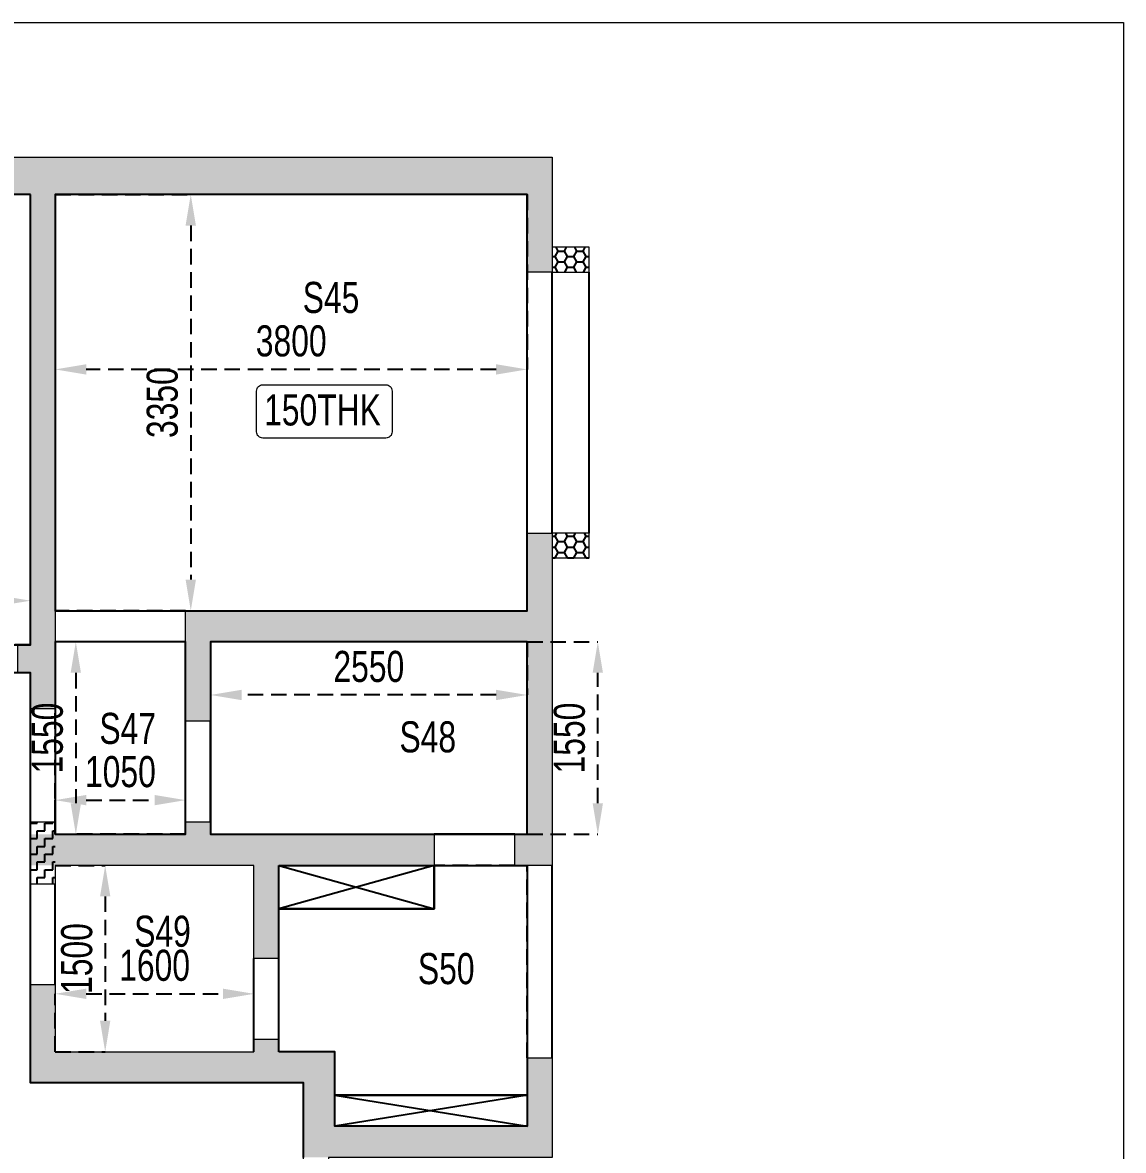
# Model space of a CAD drawing. Header units: millimetres. Extents: x 349 to 36302, y 188 to 51036.
# Drawn here: x 27438 to 36302, y 41957 to 51036 of the extents above; entities that cross this region are included whole.
import ezdxf

# ---------------------------------------------------------------- set-up
doc = ezdxf.new("R2010")
doc.units = ezdxf.units.MM
doc.linetypes.add('HIDDEN', pattern=[0.375, 0.25, -0.125])
for name, color, linetype in [('S-BEAM', 4, 'HIDDEN'), ('S-BEAM 1', 6, 'Continuous'), ('S-CUTOUT', 25, 'Continuous'), ('S-WALL HATCH', 251, 'Continuous')]:
    doc.layers.add(name, color=color, linetype=linetype)
for name, color, linetype, lineweight in [("S-BEAM NO'S", 2, 'Continuous', 20), ('S-GENERAL', 252, 'Continuous', 20), ('s-text', 20, 'Continuous', 13), ('S-WALL', 100, 'Continuous', 20)]:
    doc.layers.add(name, color=color, linetype=linetype, lineweight=lineweight)
doc.styles.add('Dim.s & Anno.(Misc.)', font='ARIALN.TTF')
doc.styles.add('SOBHA', font='swisscl.ttf')
doc.dimstyles.new('S-100-2', dxfattribs={"dimscale": 100, "dimtxt": 2.5, "dimasz": 2.5, "dimexe": 0, "dimexo": 0, "dimgap": 1, "dimtad": 1, "dimdec": 0, "dimzin": 0, "dimdsep": 46, "dimtxsty": 'SOBHA', "dimcen": 0.0895, "dimclrd": 8, "dimclre": 8, "dimclrt": 2, "dimadec": 0, "dimazin": 0, "dimtfac": 1, "dimtdec": 0, "dimtofl": 0, "dimtmove": 0, "dimatfit": 3, "dimfxl": 0.18, "dimtolj": 1, "dimtzin": 0, "dimlwd": -1, "dimlwe": -1, "dimarcsym": 1})
pattern_1 = [(0, (22525.838, 14251.84), (75, 43.30127), [50, -100]), (120, (22525.838, 14251.84), (-75, 43.30127), [50, -100]), (60, (22525.838, 14251.84), (2e-14, 86.60254), [-100, 50])]

# ---------------------------------------------------------------- blocks, each defined once
blk = doc.blocks.new('*D250')
at = {"layer": 'Defpoints', "color": 0, "linetype": 'Continuous', "ltscale": 500, "transparency": 16777216}
for p in [(26990, 49651.8), (27500.8, 49651.8), (27500.8, 46026.8)]:
    blk.add_point(p, dxfattribs=at)
at = {"layer": 'S-BEAM', "color": 8, "ltscale": 500, "transparency": 16777216}
for p, q in [((27500.8, 49651.8), (26990, 49651.8)), ((26990, 46276.8), (26990, 49401.8)), ((27500.8, 46026.8), (26990, 46026.8))]:
    blk.add_line(p, q, dxfattribs=at)
at = {"layer": 'S-BEAM', "color": 8, "linetype": 'Continuous', "ltscale": 500, "transparency": 16777216}
for points in [[(26948.3, 49401.8), (27031.6, 49401.8), (26990, 49651.8)], [(26948.3, 46276.8), (27031.6, 46276.8), (26990, 46026.8)]]:
    blk.add_solid(points, dxfattribs=at)
at = {"layer": 'S-BEAM', "color": 2, "linetype": 'Continuous', "ltscale": 500, "transparency": 16777216, "insert": (26761.8, 47839.3), "char_height": 250, "attachment_point": 5, "rotation": 90, "style": 'SOBHA'}
blk.add_mtext('\\A1;3625', dxfattribs=at)
blk = doc.blocks.new('*D251')
at = {"layer": 'Defpoints', "color": 0, "linetype": 'Continuous', "ltscale": 500, "transparency": 16777216}
for p in [(27500.8, 46382.5), (24125.8, 46026.8), (27500.8, 46026.8)]:
    blk.add_point(p, dxfattribs=at)
at = {"layer": 'S-BEAM', "color": 8, "ltscale": 500, "transparency": 16777216}
for p, q in [((24125.8, 46026.8), (24125.8, 46382.5)), ((24375.8, 46382.5), (27250.8, 46382.5)), ((27500.8, 46026.8), (27500.8, 46382.5))]:
    blk.add_line(p, q, dxfattribs=at)
at = {"layer": 'S-BEAM', "color": 8, "linetype": 'Continuous', "ltscale": 500, "transparency": 16777216}
for points in [[(24375.8, 46424.2), (24375.8, 46340.9), (24125.8, 46382.5)], [(27250.8, 46424.2), (27250.8, 46340.9), (27500.8, 46382.5)]]:
    blk.add_solid(points, dxfattribs=at)
at = {"layer": 'S-BEAM', "color": 2, "linetype": 'Continuous', "ltscale": 500, "transparency": 16777216, "insert": (25813.3, 46610.7), "char_height": 250, "attachment_point": 5, "style": 'SOBHA'}
blk.add_mtext('\\A1;3375', dxfattribs=at)
blk = doc.blocks.new('*D252')
at = {"layer": 'Defpoints', "color": 0, "linetype": 'Continuous', "ltscale": 500, "transparency": 16777216}
for p in [(27700.8, 49651.8), (27700.8, 46301.8), (28792, 46301.8)]:
    blk.add_point(p, dxfattribs=at)
at = {"layer": 'S-BEAM', "color": 8, "ltscale": 500, "transparency": 16777216}
for p, q in [((27700.8, 49651.8), (28792, 49651.8)), ((28792, 49401.8), (28792, 46551.8)), ((27700.8, 46301.8), (28792, 46301.8))]:
    blk.add_line(p, q, dxfattribs=at)
at = {"layer": 'S-BEAM', "color": 8, "linetype": 'Continuous', "ltscale": 500, "transparency": 16777216}
for points in [[(28750.3, 49401.8), (28833.6, 49401.8), (28792, 49651.8)], [(28750.3, 46551.8), (28833.6, 46551.8), (28792, 46301.8)]]:
    blk.add_solid(points, dxfattribs=at)
at = {"layer": 'S-BEAM', "color": 2, "linetype": 'Continuous', "ltscale": 500, "transparency": 16777216, "insert": (28563.8, 47976.8), "char_height": 250, "attachment_point": 5, "rotation": 90, "style": 'SOBHA'}
blk.add_mtext('\\A1;3350', dxfattribs=at)
blk = doc.blocks.new('*D253')
at = {"layer": 'Defpoints', "color": 0, "linetype": 'Continuous', "ltscale": 500, "transparency": 16777216}
for p in [(27700.8, 49651.8), (31500.8, 49651.8), (27700.8, 48244)]:
    blk.add_point(p, dxfattribs=at)
at = {"layer": 'S-BEAM', "color": 8, "ltscale": 500, "transparency": 16777216}
for p, q in [((27700.8, 49651.8), (27700.8, 48244)), ((31500.8, 49651.8), (31500.8, 48244)), ((31250.8, 48244), (27950.8, 48244))]:
    blk.add_line(p, q, dxfattribs=at)
at = {"layer": 'S-BEAM', "color": 8, "linetype": 'Continuous', "ltscale": 500, "transparency": 16777216}
for points in [[(27950.8, 48285.7), (27950.8, 48202.4), (27700.8, 48244)], [(31250.8, 48285.7), (31250.8, 48202.4), (31500.8, 48244)]]:
    blk.add_solid(points, dxfattribs=at)
at = {"layer": 'S-BEAM', "color": 2, "linetype": 'Continuous', "ltscale": 500, "transparency": 16777216, "insert": (29600.8, 48472.2), "char_height": 250, "attachment_point": 5, "style": 'SOBHA'}
blk.add_mtext('\\A1;3800', dxfattribs=at)
blk = doc.blocks.new('*D256')
at = {"layer": 'Defpoints', "color": 0, "linetype": 'Continuous', "ltscale": 500, "transparency": 16777216}
for p in [(28750.8, 44777), (27700.8, 44501.8), (28750.8, 44501.8)]:
    blk.add_point(p, dxfattribs=at)
at = {"layer": 'S-BEAM', "color": 8, "ltscale": 500, "transparency": 16777216}
for p, q in [((27700.8, 44501.8), (27700.8, 44777)), ((27950.8, 44777), (28500.8, 44777)), ((28750.8, 44501.8), (28750.8, 44777))]:
    blk.add_line(p, q, dxfattribs=at)
at = {"layer": 'S-BEAM', "color": 8, "linetype": 'Continuous', "ltscale": 500, "transparency": 16777216}
for points in [[(27950.8, 44818.7), (27950.8, 44735.4), (27700.8, 44777)], [(28500.8, 44818.7), (28500.8, 44735.4), (28750.8, 44777)]]:
    blk.add_solid(points, dxfattribs=at)
at = {"layer": 'S-BEAM', "color": 2, "linetype": 'Continuous', "ltscale": 500, "transparency": 16777216, "insert": (28225.8, 45005.1), "char_height": 250, "attachment_point": 5, "style": 'SOBHA'}
blk.add_mtext('\\A1;1050', dxfattribs=at)
blk = doc.blocks.new('*D257')
at = {"layer": 'Defpoints', "color": 0, "linetype": 'Continuous', "ltscale": 500, "transparency": 16777216}
for p in [(28750.8, 46051.8), (27866.5, 44501.8), (28750.8, 44501.8)]:
    blk.add_point(p, dxfattribs=at)
at = {"layer": 'S-BEAM', "color": 8, "ltscale": 500, "transparency": 16777216}
for p, q in [((28750.8, 46051.8), (27866.5, 46051.8)), ((27866.5, 45801.8), (27866.5, 44751.8)), ((28750.8, 44501.8), (27866.5, 44501.8))]:
    blk.add_line(p, q, dxfattribs=at)
at = {"layer": 'S-BEAM', "color": 8, "linetype": 'Continuous', "ltscale": 500, "transparency": 16777216}
for points in [[(27824.8, 45801.8), (27908.1, 45801.8), (27866.5, 46051.8)], [(27824.8, 44751.8), (27908.1, 44751.8), (27866.5, 44501.8)]]:
    blk.add_solid(points, dxfattribs=at)
at = {"layer": 'S-BEAM', "color": 2, "linetype": 'Continuous', "ltscale": 500, "transparency": 16777216, "insert": (27638.4, 45276.8), "char_height": 250, "attachment_point": 5, "rotation": 90, "style": 'SOBHA'}
blk.add_mtext('\\A1;1550', dxfattribs=at)
blk = doc.blocks.new('*D258')
at = {"layer": 'Defpoints', "color": 0, "linetype": 'Continuous', "ltscale": 500, "transparency": 16777216}
for p in [(28950.8, 46051.8), (31500.8, 46051.8), (28950.8, 45623.5)]:
    blk.add_point(p, dxfattribs=at)
at = {"layer": 'S-BEAM', "color": 8, "ltscale": 500, "transparency": 16777216}
for p, q in [((28950.8, 46051.8), (28950.8, 45623.5)), ((31500.8, 46051.8), (31500.8, 45623.5)), ((31250.8, 45623.5), (29200.8, 45623.5))]:
    blk.add_line(p, q, dxfattribs=at)
at = {"layer": 'S-BEAM', "color": 8, "linetype": 'Continuous', "ltscale": 500, "transparency": 16777216}
for points in [[(29200.8, 45665.2), (29200.8, 45581.9), (28950.8, 45623.5)], [(31250.8, 45665.2), (31250.8, 45581.9), (31500.8, 45623.5)]]:
    blk.add_solid(points, dxfattribs=at)
at = {"layer": 'S-BEAM', "color": 2, "linetype": 'Continuous', "ltscale": 500, "transparency": 16777216, "insert": (30225.8, 45851.6), "char_height": 250, "attachment_point": 5, "style": 'SOBHA'}
blk.add_mtext('\\A1;2550', dxfattribs=at)
blk = doc.blocks.new('*D259')
at = {"layer": 'Defpoints', "color": 0, "linetype": 'Continuous', "ltscale": 500, "transparency": 16777216}
for p in [(31500.8, 46051.8), (32069.5, 46051.8), (31500.8, 44501.8)]:
    blk.add_point(p, dxfattribs=at)
at = {"layer": 'S-BEAM', "color": 8, "ltscale": 500, "transparency": 16777216}
for p, q in [((31500.8, 46051.8), (32069.5, 46051.8)), ((32069.5, 44751.8), (32069.5, 45801.8)), ((31500.8, 44501.8), (32069.5, 44501.8))]:
    blk.add_line(p, q, dxfattribs=at)
at = {"layer": 'S-BEAM', "color": 8, "linetype": 'Continuous', "ltscale": 500, "transparency": 16777216}
for points in [[(32027.8, 45801.8), (32111.1, 45801.8), (32069.5, 46051.8)], [(32027.8, 44751.8), (32111.1, 44751.8), (32069.5, 44501.8)]]:
    blk.add_solid(points, dxfattribs=at)
at = {"layer": 'S-BEAM', "color": 2, "linetype": 'Continuous', "ltscale": 500, "transparency": 16777216, "insert": (31841.4, 45276.8), "char_height": 250, "attachment_point": 5, "rotation": 90, "style": 'SOBHA'}
blk.add_mtext('\\A1;1550', dxfattribs=at)
blk = doc.blocks.new('*D260')
at = {"layer": 'Defpoints', "color": 0, "linetype": 'Continuous', "ltscale": 500, "transparency": 16777216}
for p in [(29300.8, 43218), (27700.8, 42751.8), (29300.8, 42751.8)]:
    blk.add_point(p, dxfattribs=at)
at = {"layer": 'S-BEAM', "color": 8, "ltscale": 500, "transparency": 16777216}
for p, q in [((27700.8, 42751.8), (27700.8, 43218)), ((27950.8, 43218), (29050.8, 43218)), ((29300.8, 42751.8), (29300.8, 43218))]:
    blk.add_line(p, q, dxfattribs=at)
at = {"layer": 'S-BEAM', "color": 8, "linetype": 'Continuous', "ltscale": 500, "transparency": 16777216}
for points in [[(27950.8, 43259.7), (27950.8, 43176.4), (27700.8, 43218)], [(29050.8, 43259.7), (29050.8, 43176.4), (29300.8, 43218)]]:
    blk.add_solid(points, dxfattribs=at)
at = {"layer": 'S-BEAM', "color": 2, "linetype": 'Continuous', "ltscale": 500, "transparency": 16777216, "insert": (28500.8, 43446.1), "char_height": 250, "attachment_point": 5, "style": 'SOBHA'}
blk.add_mtext('\\A1;1600', dxfattribs=at)
blk = doc.blocks.new('*D261')
at = {"layer": 'Defpoints', "color": 0, "linetype": 'Continuous', "ltscale": 500, "transparency": 16777216}
for p in [(27700.8, 44251.8), (27700.8, 42751.8), (28103, 42751.8)]:
    blk.add_point(p, dxfattribs=at)
at = {"layer": 'S-BEAM', "color": 8, "ltscale": 500, "transparency": 16777216}
for p, q in [((27700.8, 44251.8), (28103, 44251.8)), ((28103, 44001.8), (28103, 43001.8)), ((27700.8, 42751.8), (28103, 42751.8))]:
    blk.add_line(p, q, dxfattribs=at)
at = {"layer": 'S-BEAM', "color": 8, "linetype": 'Continuous', "ltscale": 500, "transparency": 16777216}
for points in [[(28061.3, 44001.8), (28144.6, 44001.8), (28103, 44251.8)], [(28061.3, 43001.8), (28144.6, 43001.8), (28103, 42751.8)]]:
    blk.add_solid(points, dxfattribs=at)
at = {"layer": 'S-BEAM', "color": 2, "linetype": 'Continuous', "ltscale": 500, "transparency": 16777216, "insert": (27874.9, 43501.8), "char_height": 250, "attachment_point": 5, "rotation": 90, "style": 'SOBHA'}
blk.add_mtext('\\A1;1500', dxfattribs=at)

msp = doc.modelspace()

# ---------------------------------------------------------------- hatches: boundary and pattern name
at = {"layer": 'S-WALL HATCH', "linetype": 'Continuous', "ltscale": 500, "transparency": 33554687}
h = msp.add_hatch(dxfattribs=at)
h.set_pattern_fill('HONEY', color=25, scale=400)
h.set_pattern_definition([(0, (-1187868.24, 206467.5), (75, 43.3012702), [50, -100]), (120, (-1187868.24, 206467.5), (-75, 43.3012702), [50, -100]), (60, (-1187868.24, 206467.5), (2e-14, 86.6025404), [-100, 50])])
h.paths.add_polyline_path([(12450.8, 14551.8), (11950.8, 14551.8), (11950.8, 14051.8), (12450.8, 14051.8)])
h.paths.add_polyline_path([(4050.8, 19351.8), (3750.8, 19351.8), (3750.8, 19151.8), (4050.8, 19151.8)])
h.paths.add_polyline_path([(4050.8, 21651.8), (3750.8, 21651.8), (3750.8, 21451.8), (4050.8, 21451.8)])
h.paths.add_polyline_path([(30435.5, 1753.7), (33681.1, 1753.7), (33681.1, 2149), (30435.5, 2149)], flags=9)
h.paths.add_polyline_path([(23298.5, 13257.5), (23683.5, 13257.5), (23683.5, 13978.3), (23298.5, 13978.3)], flags=9)
h.paths.add_polyline_path([(23298.5, 15089.1), (23683.5, 15089.1), (23683.5, 15809.9), (23298.5, 15809.9)], flags=9)
h.paths.add_polyline_path([(16805.3, 31053.7), (16805.3, 32614), (16278.1, 32614), (16278.1, 31053.7)], flags=9)
h.paths.add_polyline_path([(3995.8, 40319.6), (3995.8, 41879.9), (3468.6, 41879.9), (3468.6, 40319.6)], flags=9)
h.paths.add_polyline_path([(3995.8, 36144.6), (3995.8, 37704.9), (3468.6, 37704.9), (3468.6, 36144.6)], flags=9)
h.paths.add_polyline_path([(3995.8, 25169.6), (3995.8, 26729.9), (3468.6, 26729.9), (3468.6, 25169.6)], flags=9)
h.paths.add_polyline_path([(3995.8, 15569.6), (3995.8, 17129.9), (3468.6, 17129.9), (3468.6, 15569.6)], flags=9)
h.paths.add_polyline_path([(15338.4, 13898.5), (16898.7, 13898.5), (16898.7, 14425.7), (15338.4, 14425.7)], flags=9)
h.paths.add_polyline_path([(32310.4, 22157.4), (32310.4, 23717.7), (31783.2, 23717.7), (31783.2, 22157.4)], flags=9)
h.paths.add_polyline_path([(28341.5, 31576.1), (28341.5, 33136.4), (27814.3, 33136.4), (27814.3, 31576.1)], flags=9)
h.paths.add_polyline_path([(32209.4, 39845.6), (32209.4, 41405.9), (31682.2, 41405.9), (31682.2, 39845.6)], flags=9)
h.paths.add_polyline_path([(11135.4, 34608.9), (12695.7, 34608.9), (12695.7, 35136.1), (11135.4, 35136.1)], flags=9)
h.paths.add_polyline_path([(22721.8, 49894.7), (24282.1, 49894.7), (24282.1, 50421.9), (22721.8, 50421.9)], flags=9)
h.paths.add_polyline_path([(32217.9, 42546.6), (32217.9, 44106.9), (31690.7, 44106.9), (31690.7, 42546.6)], flags=9)
h.paths.add_polyline_path([(32217.9, 33735.1), (32217.9, 35295.4), (31690.7, 35295.4), (31690.7, 33735.1)], flags=9)
h.paths.add_polyline_path([(26431.7, 14028.2), (27992, 14028.2), (27992, 14555.4), (26431.7, 14555.4)], flags=9)
h.paths.add_polyline_path([(19356.2, 14028.2), (20916.5, 14028.2), (20916.5, 14555.4), (19356.2, 14555.4)], flags=9)
h.paths.add_polyline_path([(9371.6, 14028.2), (10931.9, 14028.2), (10931.9, 14555.4), (9371.6, 14555.4)], flags=9)
h.paths.add_polyline_path([(4041.8, 22231.9), (4041.8, 23792.2), (3514.6, 23792.2), (3514.6, 22231.9)], flags=9)
h.paths.add_polyline_path([(4101.1, 47007.5), (4101.1, 48567.8), (3573.9, 48567.8), (3573.9, 47007.5)], flags=9)
h.paths.add_polyline_path([(15497.8, 33271.2), (15497.8, 34831.5), (14970.6, 34831.5), (14970.6, 33271.2)], flags=9)
h.paths.add_polyline_path([(15418.8, 35571.6), (15418.8, 37131.9), (14891.6, 37131.9), (14891.6, 35571.6)], flags=9)
h.paths.add_polyline_path([(15418.8, 37871.6), (15418.8, 39431.9), (14891.6, 39431.9), (14891.6, 37871.6)], flags=9)
h.paths.add_polyline_path([(11269.1, 25056.1), (11269.1, 26616.4), (10741.9, 26616.4), (10741.9, 25056.1)], flags=9)
h.paths.add_polyline_path([(12053.5, 20391.2), (12053.5, 21951.5), (11526.3, 21951.5), (11526.3, 20391.2)], flags=9)
h.paths.add_polyline_path([(17843, 21083.2), (17843, 22643.5), (17315.8, 22643.5), (17315.8, 21083.2)], flags=9)
h.paths.add_polyline_path([(23700.8, 20682.3), (25261.1, 20682.3), (25261.1, 21209.5), (23700.8, 21209.5)], flags=9)
h.paths.add_polyline_path([(21864.1, 20682.3), (23424.4, 20682.3), (23424.4, 21209.5), (21864.1, 21209.5)], flags=9)
h.paths.add_polyline_path([(24771.6, 39874), (24771.6, 41434.3), (24244.4, 41434.3), (24244.4, 39874)], flags=9)
h.paths.add_polyline_path([(24024.9, 43785.1), (24024.9, 45345.4), (23497.7, 45345.4), (23497.7, 43785.1)], flags=9)
h.paths.add_polyline_path([(27687.3, 46261.9), (29247.6, 46261.9), (29247.6, 46789.1), (27687.3, 46789.1)], flags=9)
h.paths.add_polyline_path([(11324.9, 39860.1), (11324.9, 41420.3), (10797.7, 41420.3), (10797.7, 39860.1)], flags=9)
h.paths.add_polyline_path([(8551.4, 46461.9), (10111.7, 46461.9), (10111.7, 46989.1), (8551.4, 46989.1)], flags=9)
h.paths.add_polyline_path([(8690.4, 24598.6), (9781.3, 24598.6), (9781.3, 25125.8), (8690.4, 25125.8)], flags=9)
h.paths.add_polyline_path([(23080.3, 22903.1), (24171.2, 22903.1), (24171.2, 23430.3), (23080.3, 23430.3)], flags=9)
h.paths.add_polyline_path([(23363.2, 32960), (24454.2, 32960), (24454.2, 33487.2), (23363.2, 33487.2)], flags=9)
h.paths.add_polyline_path([(25689.8, 41058.7), (26780.7, 41058.7), (26780.7, 41585.9), (25689.8, 41585.9)], flags=9)
h.paths.add_polyline_path([(8797.6, 41783.2), (9888.5, 41783.2), (9888.5, 42310.3), (8797.6, 42310.3)], flags=9)
h.paths.add_polyline_path([(13914.6, 33663.8), (15005.6, 33663.8), (15005.6, 34191), (13914.6, 34191)], flags=9)
h.paths.add_polyline_path([(17749, 42186.8), (18839.9, 42186.8), (18839.9, 42714), (17749, 42714)], flags=9)
h.paths.add_polyline_path([(32407.1, 40250.9), (32792.1, 40250.9), (32792.1, 40971.7), (32407.1, 40971.7)], flags=9)
h.paths.add_polyline_path([(28711.8, 40250.9), (29096.8, 40250.9), (29096.8, 40971.7), (28711.8, 40971.7)], flags=9)
h.paths.add_polyline_path([(14069.1, 23982.3), (15629.4, 23982.3), (15629.4, 24509.5), (14069.1, 24509.5)], flags=9)
h.paths.add_polyline_path([(13852.4, 24365.9), (13852.4, 25926.2), (13325.2, 25926.2), (13325.2, 24365.9)], flags=9)
h.paths.add_polyline_path([(13852.4, 39924.2), (13852.4, 41484.4), (13325.2, 41484.4), (13325.2, 39924.2)], flags=9)
h.paths.add_polyline_path([(21606.4, 41561.6), (23166.7, 41561.6), (23166.7, 42088.8), (21606.4, 42088.8)], flags=9)
h.paths.add_polyline_path([(14113.7, 9780.6), (21494.1, 9780.6), (21494.1, 11995.1), (14113.7, 11995.1)], flags=9)
h.paths.add_polyline_path([(30381.2, 3048.3), (35216.4, 3048.3), (35216.4, 3482.8), (30381.2, 3482.8)], flags=9)
h.paths.add_polyline_path([(27476.8, 5434.1), (28877.8, 5434.1), (28877.8, 5830.2), (27476.8, 5830.2)], flags=9)
h.paths.add_polyline_path([(30319.7, 4396), (34324.9, 4396), (34324.9, 4791.4), (30319.7, 4791.4)], flags=9)
h.paths.add_polyline_path([(27372.9, 6302.6), (32821.9, 6302.6), (32821.9, 7690), (27372.9, 7690)], flags=9)
h.paths.add_polyline_path([(27385.4, 7723.6), (28580.9, 7723.6), (28580.9, 8111.7), (27385.4, 8111.7)], flags=9)
h.paths.add_polyline_path([(14017.2, 11970.3), (15743.3, 11970.3), (15743.3, 12497.5), (14017.2, 12497.5)], flags=9)
h.paths.add_polyline_path([(13975.9, 12347.3), (23228.1, 12347.3), (23228.1, 13200.6), (13975.9, 13200.6)], flags=9)
h = msp.add_hatch(dxfattribs=at)
h.set_pattern_fill('HONEY', color=25, scale=400)
h.set_pattern_definition(pattern_1)
h.paths.add_polyline_path([(27063.3, 50251.8), (26863.3, 50251.8), (26863.3, 49951.8), (27063.3, 49951.8)])
h.paths.add_polyline_path([(24763.3, 50251.8), (24563.3, 50251.8), (24563.3, 49951.8), (24763.3, 49951.8)])
h.paths.add_polyline_path([(30435.5, 1753.7), (33681.1, 1753.7), (33681.1, 2149), (30435.5, 2149)], flags=9)
h.paths.add_polyline_path([(23298.5, 13257.5), (23683.5, 13257.5), (23683.5, 13978.3), (23298.5, 13978.3)], flags=9)
h.paths.add_polyline_path([(23298.5, 15089.1), (23683.5, 15089.1), (23683.5, 15809.9), (23298.5, 15809.9)], flags=9)
h.paths.add_polyline_path([(16805.3, 31053.7), (16805.3, 32614), (16278.1, 32614), (16278.1, 31053.7)], flags=9)
h.paths.add_polyline_path([(3995.8, 40319.6), (3995.8, 41879.9), (3468.6, 41879.9), (3468.6, 40319.6)], flags=9)
h.paths.add_polyline_path([(3995.8, 36144.6), (3995.8, 37704.9), (3468.6, 37704.9), (3468.6, 36144.6)], flags=9)
h.paths.add_polyline_path([(3995.8, 25169.6), (3995.8, 26729.9), (3468.6, 26729.9), (3468.6, 25169.6)], flags=9)
h.paths.add_polyline_path([(3995.8, 15569.6), (3995.8, 17129.9), (3468.6, 17129.9), (3468.6, 15569.6)], flags=9)
h.paths.add_polyline_path([(15338.4, 13898.5), (16898.7, 13898.5), (16898.7, 14425.7), (15338.4, 14425.7)], flags=9)
h.paths.add_polyline_path([(32310.4, 22157.4), (32310.4, 23717.7), (31783.2, 23717.7), (31783.2, 22157.4)], flags=9)
h.paths.add_polyline_path([(28341.5, 31576.1), (28341.5, 33136.4), (27814.3, 33136.4), (27814.3, 31576.1)], flags=9)
h.paths.add_polyline_path([(32209.4, 39845.6), (32209.4, 41405.9), (31682.2, 41405.9), (31682.2, 39845.6)], flags=9)
h.paths.add_polyline_path([(11135.4, 34608.9), (12695.7, 34608.9), (12695.7, 35136.1), (11135.4, 35136.1)], flags=9)
h.paths.add_polyline_path([(22721.8, 49894.7), (24282.1, 49894.7), (24282.1, 50421.9), (22721.8, 50421.9)], flags=9)
h.paths.add_polyline_path([(32217.9, 42546.6), (32217.9, 44106.9), (31690.7, 44106.9), (31690.7, 42546.6)], flags=9)
h.paths.add_polyline_path([(32217.9, 33735.1), (32217.9, 35295.4), (31690.7, 35295.4), (31690.7, 33735.1)], flags=9)
h.paths.add_polyline_path([(26431.7, 14028.2), (27992, 14028.2), (27992, 14555.4), (26431.7, 14555.4)], flags=9)
h.paths.add_polyline_path([(19356.2, 14028.2), (20916.5, 14028.2), (20916.5, 14555.4), (19356.2, 14555.4)], flags=9)
h.paths.add_polyline_path([(9371.6, 14028.2), (10931.9, 14028.2), (10931.9, 14555.4), (9371.6, 14555.4)], flags=9)
h.paths.add_polyline_path([(4041.8, 22231.9), (4041.8, 23792.2), (3514.6, 23792.2), (3514.6, 22231.9)], flags=9)
h.paths.add_polyline_path([(4101.1, 47007.5), (4101.1, 48567.8), (3573.9, 48567.8), (3573.9, 47007.5)], flags=9)
h.paths.add_polyline_path([(15497.8, 33271.2), (15497.8, 34831.5), (14970.6, 34831.5), (14970.6, 33271.2)], flags=9)
h.paths.add_polyline_path([(15418.8, 35571.6), (15418.8, 37131.9), (14891.6, 37131.9), (14891.6, 35571.6)], flags=9)
h.paths.add_polyline_path([(15418.8, 37871.6), (15418.8, 39431.9), (14891.6, 39431.9), (14891.6, 37871.6)], flags=9)
h.paths.add_polyline_path([(11269.1, 25056.1), (11269.1, 26616.4), (10741.9, 26616.4), (10741.9, 25056.1)], flags=9)
h.paths.add_polyline_path([(12053.5, 20391.2), (12053.5, 21951.5), (11526.3, 21951.5), (11526.3, 20391.2)], flags=9)
h.paths.add_polyline_path([(17843, 21083.2), (17843, 22643.5), (17315.8, 22643.5), (17315.8, 21083.2)], flags=9)
h.paths.add_polyline_path([(23700.8, 20682.3), (25261.1, 20682.3), (25261.1, 21209.5), (23700.8, 21209.5)], flags=9)
h.paths.add_polyline_path([(21864.1, 20682.3), (23424.4, 20682.3), (23424.4, 21209.5), (21864.1, 21209.5)], flags=9)
h.paths.add_polyline_path([(24771.6, 39874), (24771.6, 41434.3), (24244.4, 41434.3), (24244.4, 39874)], flags=9)
h.paths.add_polyline_path([(24024.9, 43785.1), (24024.9, 45345.4), (23497.7, 45345.4), (23497.7, 43785.1)], flags=9)
h.paths.add_polyline_path([(27687.3, 46261.9), (29247.6, 46261.9), (29247.6, 46789.1), (27687.3, 46789.1)], flags=9)
h.paths.add_polyline_path([(11324.9, 39860.1), (11324.9, 41420.3), (10797.7, 41420.3), (10797.7, 39860.1)], flags=9)
h.paths.add_polyline_path([(8551.4, 46461.9), (10111.7, 46461.9), (10111.7, 46989.1), (8551.4, 46989.1)], flags=9)
h.paths.add_polyline_path([(8690.4, 24598.6), (9781.3, 24598.6), (9781.3, 25125.8), (8690.4, 25125.8)], flags=9)
h.paths.add_polyline_path([(23080.3, 22903.1), (24171.2, 22903.1), (24171.2, 23430.3), (23080.3, 23430.3)], flags=9)
h.paths.add_polyline_path([(23363.2, 32960), (24454.2, 32960), (24454.2, 33487.2), (23363.2, 33487.2)], flags=9)
h.paths.add_polyline_path([(25689.8, 41058.7), (26780.7, 41058.7), (26780.7, 41585.9), (25689.8, 41585.9)], flags=9)
h.paths.add_polyline_path([(8797.6, 41783.2), (9888.5, 41783.2), (9888.5, 42310.3), (8797.6, 42310.3)], flags=9)
h.paths.add_polyline_path([(13914.6, 33663.8), (15005.6, 33663.8), (15005.6, 34191), (13914.6, 34191)], flags=9)
h.paths.add_polyline_path([(17749, 42186.8), (18839.9, 42186.8), (18839.9, 42714), (17749, 42714)], flags=9)
h.paths.add_polyline_path([(32407.1, 40250.9), (32792.1, 40250.9), (32792.1, 40971.7), (32407.1, 40971.7)], flags=9)
h.paths.add_polyline_path([(28711.8, 40250.9), (29096.8, 40250.9), (29096.8, 40971.7), (28711.8, 40971.7)], flags=9)
h.paths.add_polyline_path([(14069.1, 23982.3), (15629.4, 23982.3), (15629.4, 24509.5), (14069.1, 24509.5)], flags=9)
h.paths.add_polyline_path([(13852.4, 24365.9), (13852.4, 25926.2), (13325.2, 25926.2), (13325.2, 24365.9)], flags=9)
h.paths.add_polyline_path([(13852.4, 39924.2), (13852.4, 41484.4), (13325.2, 41484.4), (13325.2, 39924.2)], flags=9)
h.paths.add_polyline_path([(21606.4, 41561.6), (23166.7, 41561.6), (23166.7, 42088.8), (21606.4, 42088.8)], flags=9)
h.paths.add_polyline_path([(14113.7, 9780.6), (21494.1, 9780.6), (21494.1, 11995.1), (14113.7, 11995.1)], flags=9)
h.paths.add_polyline_path([(30381.2, 3048.3), (35216.4, 3048.3), (35216.4, 3482.8), (30381.2, 3482.8)], flags=9)
h.paths.add_polyline_path([(27476.8, 5434.1), (28877.8, 5434.1), (28877.8, 5830.2), (27476.8, 5830.2)], flags=9)
h.paths.add_polyline_path([(30319.7, 4396), (34324.9, 4396), (34324.9, 4791.4), (30319.7, 4791.4)], flags=9)
h.paths.add_polyline_path([(27372.9, 6302.6), (32821.9, 6302.6), (32821.9, 7690), (27372.9, 7690)], flags=9)
h.paths.add_polyline_path([(27385.4, 7723.6), (28580.9, 7723.6), (28580.9, 8111.7), (27385.4, 8111.7)], flags=9)
h.paths.add_polyline_path([(14017.2, 11970.3), (15743.3, 11970.3), (15743.3, 12497.5), (14017.2, 12497.5)], flags=9)
h.paths.add_polyline_path([(13975.9, 12347.3), (23228.1, 12347.3), (23228.1, 13200.6), (13975.9, 13200.6)], flags=9)
at = {"layer": 'S-WALL HATCH', "ltscale": 7.5, "transparency": 33554687}
h = msp.add_hatch(color=251, dxfattribs=at)
h.dxf.hatch_style = 1
h.paths.add_polyline_path([(27500.8, 45511.8), (27500.8, 45801.8), (27400.8, 45801.8), (27400.8, 46026.8), (27500.8, 46026.8), (27500.8, 49651.8), (26863.3, 49651.8), (26863.3, 49951.8), (27700.8, 49951.8), (31700.8, 49951.8), (31700.8, 49651.8), (31700.8, 49026.8), (31500.8, 49026.8), (31500.8, 49651.8), (27700.8, 49651.8), (27700.8, 45511.8)])
at = {"layer": 'S-WALL HATCH', "linetype": 'Continuous', "ltscale": 500, "transparency": 33554687}
h = msp.add_hatch(dxfattribs=at)
h.set_pattern_fill('HONEY', color=25, scale=400)
h.set_pattern_definition(pattern_1)
h.paths.add_polyline_path([(32000.8, 46926.8), (31700.8, 46926.8), (31700.8, 46726.8), (32000.8, 46726.8)])
h.paths.add_polyline_path([(32000.8, 49226.8), (31700.8, 49226.8), (31700.8, 49026.8), (32000.8, 49026.8)])
at = {"layer": 'S-WALL HATCH', "ltscale": 7.5, "transparency": 33554687}
h = msp.add_hatch(color=251, dxfattribs=at)
h.dxf.hatch_style = 1
h.paths.add_polyline_path([(31700.8, 46301.8), (31700.8, 46926.8), (31500.8, 46926.8), (31500.8, 46301.8), (28750.8, 46301.8), (28750.8, 46051.8), (28750.8, 45411.8), (28950.8, 45411.8), (28950.8, 46051.8), (31500.8, 46051.8), (31500.8, 44501.8), (31400.8, 44501.8), (31400.8, 44251.8), (31700.8, 44251.8), (31700.8, 44501.8), (31700.8, 46051.8)])
h = msp.add_hatch(color=251, dxfattribs=at)
h.dxf.hatch_style = 1
h.paths.add_polyline_path([(30750.8, 44501.8), (28950.8, 44501.8), (28950.8, 44601.8), (28750.8, 44601.8), (28750.8, 44501.8), (27500.8, 44501.8), (27500.8, 44251.8), (29300.8, 44251.8), (29300.8, 43501.8), (29500.8, 43501.8), (29500.8, 44251.8), (30750.8, 44251.8)])
h = msp.add_hatch(dxfattribs=at)
h.set_pattern_fill('ZIGZAG', color=251, scale=500)
h.set_pattern_definition([(0, (-404882.1, 280592.21), (62.5, 62.5), [62.5, -62.5]), (90, (-404819.6, 280592.21), (-62.5, 62.5), [62.5, -62.5])])
h.paths.add_polyline_path([(27700.8, 44601.8), (27500.8, 44601.8), (27500.8, 44101.8), (27700.8, 44101.8)])
h = msp.add_hatch(color=251, dxfattribs=at)
h.dxf.hatch_style = 1
h.paths.add_polyline_path([(29950.8, 42751.8), (29500.8, 42751.8), (29500.8, 42851.8), (29300.8, 42851.8), (29300.8, 42751.8), (27700.8, 42751.8), (27700.8, 43291.8), (27500.8, 43291.8), (27500.8, 42751.8), (27500.8, 42501.8), (29700.8, 42501.8), (29700.8, 41901.8), (29900.8, 41901.8), (31700.8, 41901.8), (31700.8, 42151.8), (31700.8, 42701.8), (31500.8, 42701.8), (31500.8, 42151.8), (29950.8, 42151.8)])

# ---------------------------------------------------------------- linework, layer by layer
at = {"layer": 'S-BEAM', "ltscale": 500}
for p, q in [((28750.8, 46301.8), (27700.8, 46301.8)), ((28750.8, 46051.8), (27700.8, 46051.8)), ((27500.8, 44601.8), (27500.8, 45511.8)), ((27700.8, 44601.8), (27700.8, 45511.8)), ((28750.8, 44601.8), (28750.8, 45411.8)), ((31400.8, 44251.8), (30750.8, 44251.8)), ((31500.8, 42701.8), (31500.8, 44251.8)), ((27500.8, 43291.8), (27500.8, 44101.8)), ((29500.8, 42851.8), (29500.8, 43501.8))]:
    msp.add_line(p, q, dxfattribs=at)
at = {"layer": 'S-BEAM', "color": 41, "linetype": 'Continuous', "ltscale": 500, "true_color": 0xf4ee51}
for points in [[(27500.8, 49651.8), (26863.3, 49651.8), (24763.3, 49651.8), (24125.8, 49651.8), (24125.8, 47461.8), (24125.8, 46651.8), (24125.8, 46026.8), (26490.8, 46026.8), (27400.8, 46026.8), (27500.8, 46026.8)], [(31500.8, 49026.8), (31500.8, 49651.8), (27700.8, 49651.8), (27700.8, 46301.8), (28750.8, 46301.8), (31500.8, 46301.8), (31500.8, 46926.8)], [(28750.8, 45411.8), (28750.8, 46051.8), (27700.8, 46051.8), (27700.8, 45511.8), (27700.8, 44601.8), (27700.8, 44501.8), (28750.8, 44501.8), (28750.8, 44601.8)], [(31500.8, 46051.8), (28950.8, 46051.8), (28950.8, 45411.8), (28950.8, 44601.8), (28950.8, 44501.8), (30750.8, 44501.8), (31400.8, 44501.8), (31500.8, 44501.8)], [(29500.8, 42751.8), (29500.8, 43901.8), (30750.8, 43901.8), (30750.8, 44251.8), (31500.8, 44251.8), (31500.8, 42401.8), (29950.8, 42401.8), (29950.8, 42751.8)]]:
    msp.add_lwpolyline(points, close=True, dxfattribs=at)
msp.add_lwpolyline([(29700.8, 41901.8), (29700.8, 42501.8), (27500.8, 42501.8), (27500.8, 42751.8), (27500.8, 43291.8), (27500.8, 44101.8), (27500.8, 44251.8), (27500.8, 44501.8), (27500.8, 44601.8), (27500.8, 45511.8), (27500.8, 45801.8), (27400.8, 45801.8), (26490.8, 45801.8), (24200.8, 45801.8), (24200.8, 45176.8), (24200.8, 44076.8), (24200.8, 43451.8), (24200.8, 43201.8), (23300.8, 43201.8), (23300.8, 41601.8)], dxfattribs=at)
at = {"layer": 'S-BEAM 1', "color": 1}
for p, q in [((31500.8, 46926.8), (31500.8, 49026.8)), ((31700.8, 46926.8), (31700.8, 49026.8)), ((32000.8, 46926.8, 0), (32000.8, 49026.8, 0)), ((28950.8, 44601.8), (28950.8, 45411.8)), ((31400.8, 44501.8), (30750.8, 44501.8)), ((31700.8, 42701.8), (31700.8, 44251.8)), ((27700.8, 43291.8), (27700.8, 44101.8)), ((29300.8, 42851.8), (29300.8, 43501.8))]:
    msp.add_line(p, q, dxfattribs=at)
at = {"layer": 'S-CUTOUT', "color": 35}
for p, q in [((30750.8, 44251.8, 0), (29500.8, 43901.8, 0)), ((29500.8, 44251.8, 0), (30750.8, 43901.8, 0)), ((29950.8, 42401.8, 0), (31500.8, 42151.8, 0)), ((31500.8, 42401.8, 0), (29950.8, 42151.8, 0))]:
    msp.add_line(p, q, dxfattribs=at)
at = {"layer": 'S-CUTOUT', "color": 1, "elevation": 0}
for points in [[(29500.8, 44251.8), (30750.8, 44251.8), (30750.8, 43901.8), (29500.8, 43901.8)], [(29950.8, 42401.8), (31500.8, 42401.8), (31500.8, 42151.8), (29950.8, 42151.8)]]:
    msp.add_lwpolyline(points, close=True, dxfattribs=at)
at = {"layer": 'S-GENERAL', "color": 252, "ltscale": 7.5}
msp.add_lwpolyline([(348.9, 51036.1), (36301.8, 51036.1), (36301.8, 188.5), (348.9, 188.5)], close=True, dxfattribs=at)
at = {"layer": 'S-GENERAL', "color": 160}
msp.add_lwpolyline([(29372.2, 48120), (30362.8, 48120, -0.414214), (30412.8, 48070), (30412.8, 47741.1, -0.414214), (30362.8, 47691.1), (29372.2, 47691.1, -0.414214), (29322.2, 47741.1), (29322.2, 48070, -0.414214)], format="xyb", close=True, dxfattribs=at)
at = {"layer": 'S-WALL', "color": 3}
for points in [[(27500.8, 45511.8), (27500.8, 45801.8), (27400.8, 45801.8), (27400.8, 46026.8), (27500.8, 46026.8), (27500.8, 49651.8), (26863.3, 49651.8), (26863.3, 49951.8), (27700.8, 49951.8), (31700.8, 49951.8), (31700.8, 49651.8), (31700.8, 49026.8), (31500.8, 49026.8), (31500.8, 49651.8), (27700.8, 49651.8), (27700.8, 45511.8)], [(28750.8, 45411.8), (28750.8, 46051.8), (28750.8, 46301.8), (31500.8, 46301.8), (31500.8, 46926.8), (31700.8, 46926.8), (31700.8, 46301.8), (31700.8, 46051.8), (31700.8, 44501.8), (31700.8, 44251.8), (31400.8, 44251.8), (31400.8, 44501.8), (31500.8, 44501.8), (31500.8, 46051.8), (28950.8, 46051.8), (28950.8, 45411.8)], [(27500.8, 44101.8), (27500.8, 44251.8), (27500.8, 44501.8), (27500.8, 44601.8), (27700.8, 44601.8), (27700.8, 44501.8), (28750.8, 44501.8), (28750.8, 44601.8), (28950.8, 44601.8), (28950.8, 44501.8), (30750.8, 44501.8), (30750.8, 44251.8), (29500.8, 44251.8), (29500.8, 43501.8), (29300.8, 43501.8), (29300.8, 44251.8), (27700.8, 44251.8), (27700.8, 44101.8)], [(27500.8, 42501.8), (27500.8, 42751.8), (27500.8, 43291.8), (27700.8, 43291.8), (27700.8, 42751.8), (29300.8, 42751.8), (29300.8, 42851.8), (29500.8, 42851.8), (29500.8, 42751.8), (29950.8, 42751.8), (29950.8, 42151.8), (31500.8, 42151.8), (31500.8, 42701.8), (31700.8, 42701.8), (31700.8, 42151.8), (31700.8, 41901.8), (29900.8, 41901.8), (29900.8, 41651.8), (29700.8, 41651.8), (29700.8, 41901.8), (29700.8, 42501.8)]]:
    msp.add_lwpolyline(points, close=True, dxfattribs=at)
at = {"layer": 'S-WALL', "elevation": 0}
for points in [[(31700.8, 49026.8), (32000.8, 49026.8), (32000.8, 49226.8), (31700.8, 49226.8)], [(31700.8, 46726.8), (32000.8, 46726.8), (32000.8, 46926.8), (31700.8, 46926.8)]]:
    msp.add_lwpolyline(points, dxfattribs=at)

# ---------------------------------------------------------------- texts
at = {"layer": "S-BEAM NO'S", "color": 3, "linetype": 'Continuous', "style": 'SOBHA'}
for s, p in [('S45', (29693.5, 48698.5)), ('S47', (28056.5, 45229.5)), ('S48', (30472.5, 45161.5)), ('S49', (28336.5, 43597)), ('S50', (30621, 43296))]:
    msp.add_text(s, height=250, dxfattribs=at).set_placement(p)
at = {"layer": 's-text', "color": 2, "insert": (29382.6, 48042.9, -416), "char_height": 250, "width": 3976.363, "attachment_point": 1, "style": 'Dim.s & Anno.(Misc.)'}
msp.add_mtext('{\\fSwis721 LtCn BT|b0|i0|c0|p34;150THK }', dxfattribs=at)

# ---------------------------------------------------------------- dimensions: what is measured, and where the dimension line sits
at = {"layer": 'S-BEAM', "color": 41, "linetype": 'Continuous', "ltscale": 500, "true_color": 0xf4ee51}
for base, p1, p2, picture, middle in [((26990, 49651.8), (27500.8, 46026.8), (27500.8, 49651.8), '*D250', (26761.8, 47839.3)), ((28792, 46301.8), (27700.8, 49651.8), (27700.8, 46301.8), '*D252', (28563.8, 47976.8)), ((27866.5, 44501.8), (28750.8, 46051.8), (28750.8, 44501.8), '*D257', (27638.4, 45276.8)), ((32069.5, 46051.8), (31500.8, 44501.8), (31500.8, 46051.8), '*D259', (31841.4, 45276.8)), ((28103, 42751.8), (27700.8, 44251.8), (27700.8, 42751.8), '*D261', (27874.9, 43501.8))]:
    dim = msp.add_linear_dim(base=base, p1=p1, p2=p2, angle=90, dimstyle='S-100-2', dxfattribs=at)
    dim.commit()
    dim.dimension.update_dxf_attribs({"geometry": picture, "text_midpoint": middle})
for base, p1, p2, picture, middle in [((27700.8, 48244), (31500.8, 49651.8), (27700.8, 49651.8), '*D253', (29600.8, 48472.2)), ((27500.8, 46382.5), (24125.8, 46026.8), (27500.8, 46026.8), '*D251', (25813.3, 46610.7)), ((28950.8, 45623.5), (31500.8, 46051.8), (28950.8, 46051.8), '*D258', (30225.8, 45851.6)), ((28750.8, 44777), (27700.8, 44501.8), (28750.8, 44501.8), '*D256', (28225.8, 45005.1)), ((29300.8, 43218), (27700.8, 42751.8), (29300.8, 42751.8), '*D260', (28500.8, 43446.1))]:
    dim = msp.add_linear_dim(base=base, p1=p1, p2=p2, dimstyle='S-100-2', dxfattribs=at)
    dim.commit()
    dim.dimension.update_dxf_attribs({"geometry": picture, "text_midpoint": middle})

doc.saveas('drawing.dxf')
